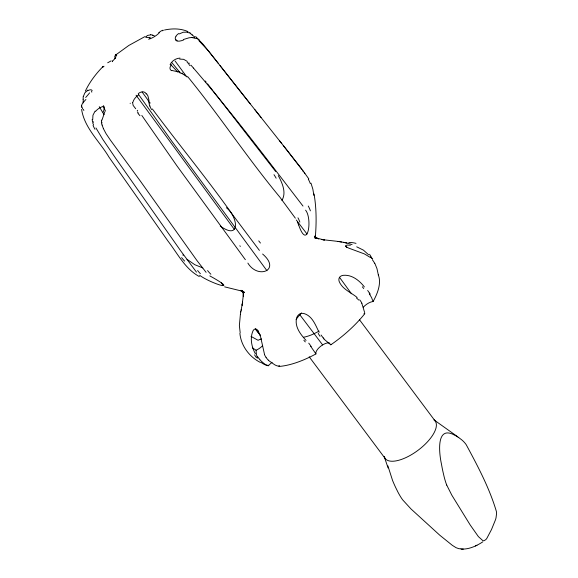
<?xml version="1.0" encoding="UTF-8"?>
<svg xmlns="http://www.w3.org/2000/svg" width="578" height="578" viewBox="0 0 578 578"><rect width="100%" height="100%" fill="white"/><g stroke="black" fill="none" stroke-linecap="round" stroke-linejoin="round"><path stroke-width="0.87" d="M323.991 339.127L330.804 344.813L330.768 344.401M132.535 102.357L133.142 105.413L135.714 108.743M240.361 314.663L239.371 325.522L240.181 332.747M101.988 120.108L104.849 111.684M240.78 311.947L241.301 309.584A8.208 0.376 -82.6 0 1 241.366 309.635M114.654 56.716L115.665 54.961M241.091 310.27L242.644 302.157L242.11 305.285L243.439 294.166L243.381 296.637L242.883 291.399L243.569 293.234L242.738 291.269L243.772 292.836L242.637 291.233L244.017 292.526L240.947 290.293L244.328 292.295L240.874 290.611L243.006 291.377L224.64 286.854M81.549 105.384L82.64 103.086L85.92 99.467M83.333 96.468L84.85 92.899L87.798 90.081M85.356 91.093C89.648 82.011 95.825 73.912 102.805 66.752M298.725 225.167C307.807 251.3 312.626 218.694 305.581 210.168M95.088 111.077L92.957 115.239L92.718 119.53M259.905 359.913C262.231 361.712 266.061 366.387 268.914 365.245A8.93 3.757 -36.8 0 1 272.065 362.399M268.373 360.159A24.529 22.239 -35.8 0 0 269.391 361.106C272.202 362.579 276.27 367.03 279.29 365.888A8.93 3.757 -36.8 0 0 279.55 365.585M220.247 226.07C241.048 240.961 237.905 216.598 226.345 207.697M281.912 200.371C286.666 192.734 282.201 182.879 278.293 175.604M102.653 66.838L102.992 67.351M378.308 275.171L378.301 274.803M115.26 55.286L128.829 45.452L144.868 36.631M158.791 32.635L161.515 30.706L163.025 30.663M247.875 263.091C257.94 279.709 281.443 270.034 262.614 254.031M482.811 541.846C476.265 546.094 468.614 549.729 460.615 548.992M179.245 33.907L183.219 32.252L187.583 32.137M476.46 545.48L476.958 545.242M475.434 545.964L475.99 545.704M252.362 347.862L256.105 350.225L256.805 349.907A8.93 3.757 -36.8 0 0 262.65 345.622M256.105 350.225L256.148 350.21A73.485 30.887 -36.8 0 0 257.774 358.252M102.862 66.73L104.047 66.26M183.623 39.449L189.049 37.801L192.098 37.476M115.716 54.939L116.149 55.17M164.506 30.013C172.273 28.365 180.618 28.344 188.002 31.595M179.693 59.115L183.667 59.324L187.308 61.427M378.344 275.135A73.485 30.887 -36.8 0 1 373.07 301.55L372.492 301.622A8.93 3.757 -36.8 0 0 363.302 307.2M461.374 549.057L463.318 549.1M199.605 275.265C209.879 283.083 242.103 293.732 209.85 275.901M150.475 34.897L147.506 35.446L145.584 37.086A8.981 2.558 -16.1 0 0 150.359 37.295M352.089 244.61C342.335 241.156 331.895 240.983 321.751 239.502L324.511 240.022L316.549 238.093L318.702 238.873L315.068 237.161M350.413 245.224L347.096 245.05L345.586 245.715A5.715 1.431 17.9 0 0 345.781 246.235L346.641 247.413M338.079 241.387L341.504 242.03M343.253 242.334L346.879 243.02M202.806 267.91L194.793 264.71L187.012 259.312M179.946 72.228L171.933 70.473M193.912 37.816L194.475 38.011M152.238 35.229L152.794 35.424M356.705 246.82L363.425 250.137L368.569 254.739M189.577 32.722L190.689 33.213M182.034 72.987L182.677 73.283M199.345 276.566C185.018 268.878 177.583 253.496 168.017 241.127L108.982 157.129C99.813 141.574 84.431 128.056 81.606 109.423M260.252 362.392C249.241 356.771 241.048 345.781 239.884 333.354M251.011 336.382L258.091 340.298L258.8 339.936A8.93 3.757 -36.8 0 1 261.574 338.946M458.744 437.611L461.352 439.547A48.306 23.416 80.3 0 1 463.332 441.303L463.888 441.874A29.738 14.414 80.3 0 1 466.2 444.684C477.76 466.085 489.465 488.085 496.379 511.443A9.183 4.451 80.3 0 1 496.516 513.979L496.032 517.772A26.783 12.976 80.3 0 1 495.512 519.709L491.51 529.52L486.907 538.241A26.032 12.615 80.3 0 1 485.816 539.621L484.118 540.683A9.183 4.451 80.3 0 1 482.84 540.611L478.374 536.594L470.203 524.983L451.83 495.187L446.743 485.115M457.776 436.816L434.049 419.931A31.241 13.135 -36.8 0 1 417.547 450.659A31.241 13.135 -36.8 0 1 384.204 456.533M175.719 39.629L177.143 40.756M315.046 236.915L316.144 237.811M357.161 297.511C351.027 292.381 342.292 289.318 339.149 281.37A7.651 6.221 22.2 0 1 338.903 279.123A5.823 4.74 22.2 0 1 339.553 277.382L351.489 293.783M370.281 257.427L364.386 253.908L348.715 248.106A7.651 1.915 17.8 0 1 346.728 247.066M198.948 40.706L208.542 51.023L239.321 90.067M195.66 36.544L203.369 44.593L218.542 63.667M187.655 76.607C219.582 115.672 247.492 158.199 279.803 197.069L295.351 218.188M149.673 38.011L150.266 38.56M170.712 64.671L177.822 72.004M146.581 93.73L147.91 95.905L149.059 100.55M188.89 62.937L189.389 63.45M137.224 110.311L137.723 110.832M278.748 366.474A73.485 30.887 -36.8 0 0 315.942 353.938L310.689 346.316M206.1 272.346L196.816 260.353L140.237 180.936L110.456 140.187L106.077 133.713L103.281 128.432M190.935 65.148L193.42 68.009M306.051 340.42C300.596 334.452 294.498 326.787 296.579 318.153A7.651 7.326 -72.4 0 1 297.742 315.747A5.823 5.585 -72.4 0 1 301.254 313.464M196.484 272.151L180.965 251.206L115.557 158.112L102.87 139.486L95.955 127.976M193.471 68.074C231.836 112.551 267.173 159.557 302.988 206.071M182.836 254.934L183.219 255.397M171.919 62.684L179.881 72.402M259.406 250.397L232.934 215.189C207.264 178.905 178.84 144.594 152.361 108.967M260.353 335.312L255.382 329.077M364.386 286.926C359.393 280.503 351.886 274.478 343.274 275.33A6.784 5.534 22.7 0 0 339.481 277.332M141.82 115.441L176.875 165.77L245.354 259.681M254.616 109.358L281.782 143.604M261.032 117.471L243.837 95.76M279.369 140.526L301.673 168.855L308.825 178.927M283.22 145.389L301.781 169.368M239.538 90.327L250.18 103.78M243.663 95.558L220.023 65.567M205.262 80.985L206.115 82.062M207.509 83.817L212.87 90.609M213.405 91.288L275.627 171.464M315.075 236.734L315.884 237.768M296.254 219.958L307.019 234.011M259.977 334.763L255.548 328.99M322.625 344.914L299.397 314.215M186.037 75.862L175.091 61.001M359.372 319.591L435.003 420.82M309.187 356.785L385.353 458.737M266.971 270.742L171.832 141.242L138.424 94.279M234.422 229.509L136.061 95.204M142.137 92.039L149.998 102.87M223.231 285.481L221.295 282.801M302.662 170.633L303.493 171.89M315.017 236.734L315.704 237.775L314.894 236.062L315.581 237.883L315.118 236.041L315.205 238.562C316.534 223.722 316.578 208.694 314.035 193.97M266.024 357.283L265.909 357.103A21.321 19.139 -27.6 0 1 264.399 354.473M369.291 293.696L371.603 297.656L373.07 301.55M112.609 61.694L112.183 61.037M258.25 331.064L260.599 336.815L264.514 354.422M104.026 114.632L99.264 106.699M255.425 353.859C251.618 346.995 249.674 338.144 253.056 330.746A7.651 4.407 83.3 0 1 254.269 329.366A5.823 3.352 83.3 0 1 256.74 329.402M374.782 263.207L376.957 268.589L378.279 274.637M319.128 332.393C315.545 325.291 312.503 316.079 304.05 313.558A7.514 7.196 -73.7 0 0 301.167 313.486M361.814 303.277L364.682 312.655M105.456 111.055L103.166 106.157M297.439 222.096L298.645 224.965M91.815 92.162L91.49 91.367M310.978 183.161L312.843 189.093L313.89 195.4M315.928 353.895L315.848 353.599A8.93 3.757 -36.8 0 1 321 346.02A8.93 3.757 -36.8 0 1 329.763 343.101M93.455 122.377L93.231 121.698M384.377 457.061L388.084 467.956M149.875 103.368L149.651 102.682M387.896 465.882L392.57 480.484A91.331 56.348 61.4 0 0 395.692 487.572L398.004 492.232A51.579 31.826 61.4 0 0 399.369 494.725L400.532 496.683A29.594 18.258 61.4 0 0 402.743 499.941L411.001 508.951L439.793 535.228L452.357 545.357L456.1 547.698L458.867 548.688A9.183 5.664 61.4 0 0 460.312 548.681M81.592 107.349L81.52 106.858M114.704 58.754L114.603 57.988M83.218 99.228L83.181 98.556A11.228 10.549 4.9 0 1 83.261 96.461M101.901 122.904L101.865 122.233M319.034 331.064A31.241 13.135 -36.8 0 1 303.602 337.234M296.088 319.511A31.241 13.135 -36.8 0 1 301.6 312.9M115.961 56.644A8.569 2.514 -38.7 0 1 112.529 61.087M111.07 60.878A8.981 0.766 -29.9 0 1 107.681 62.785M116.034 55.286A9.674 2.081 -43.8 0 1 116.669 55.871M115.354 58.472A10.606 4.566 54.4 0 1 115.217 57.179M330.804 344.813A73.485 30.887 -36.8 0 0 364.863 313.579L364.248 313.702A8.93 3.757 -36.8 0 1 363.945 313.746M268.423 365.831A73.485 30.887 -36.8 0 1 260.909 362.218M240.354 314.548A7.514 0.39 -82.6 0 1 240.795 311.679M184.635 261.09A36.465 31.645 10.2 0 1 181.622 257.615M83.853 110.47A22.867 10.137 44.6 0 1 83.384 109.43M82.784 109.076A18.279 10.259 34.7 0 1 82.257 107.515M81.859 106.901A11.228 7.008 24.8 0 1 81.708 105.427M89.604 92.856A8.981 1.048 -47.8 0 1 85.681 97.465M87.531 90.804A8.981 3.258 -44.5 0 1 92.169 90.789M83.398 101.374A18.279 16.928 -24.9 0 1 83.037 99.257M83.449 102.906A22.867 20.447 -47.9 0 1 83.037 101.526M268.344 360.188A21.27 19.153 -27.8 0 1 266.017 357.327M256.683 329.395A7.514 4.299 83 0 1 258.236 331.1M256.509 357.731A21.321 13.193 71.3 0 1 254.544 354.849M259.956 359.588A21.27 10.144 66.7 0 1 257.427 356.481M210.883 274.239A36.465 29.449 85.1 0 1 207.596 270.576M103.346 128.323A22.867 20.924 -8.1 0 1 102.183 125.007M101.988 125.072A18.279 16.567 -36.1 0 1 101.627 122.955M101.533 122.305A11.228 9.703 -52.6 0 1 101.605 120.108M103.397 105.767A8.981 3.193 -59.2 0 1 103.13 112.219M95.543 111.344A8.981 4.241 -44.9 0 1 102.927 106.612M92.697 121.85A11.228 8.677 69.5 0 1 92.148 119.545M93.564 124.956A18.279 11.712 71.2 0 1 92.661 122.659M94.98 129.284A22.867 11.264 70.1 0 1 93.036 125.462M200.393 273.705A35.619 25.649 83.4 0 1 197.611 270.504M324.063 338.845A24.529 13.98 72.2 0 1 323.181 337.913M323.232 337.834A21.27 12.918 75 0 1 321.072 335.023M320.046 336.324A21.321 12.933 75.4 0 1 318.232 333.383M303.862 340.29A21.321 2.941 47 0 1 305.307 341.93M308.739 343.151A21.27 6.531 43.6 0 1 311.159 346.511M260.454 243.042A36.465 5.729 53.8 0 1 258.727 240.896M151.581 109.603A22.867 16.422 75.4 0 1 149.781 106.034M149.912 106.012A18.279 10.382 72.1 0 1 149.023 103.672M148.936 102.862A11.228 4.826 71.5 0 1 148.279 100.355M138.236 93.578A8.981 5.585 -55.7 0 1 146.27 94.019M132.954 102.205A8.981 4.841 -38.8 0 1 138.655 94.857M130.158 103.397A11.228 0.853 44.9 0 1 130.325 103.267M137.282 111.886A18.279 2.009 46.9 0 1 138.315 112.992M137.94 113.411A22.867 6.568 46.8 0 1 139.97 115.716M240.325 246.423A35.619 0.759 54.7 0 1 239.856 245.766M330.724 344.206A8.93 3.757 -36.8 0 1 330.768 344.401M369.328 293.133A24.529 4.819 48.1 0 1 370.036 294.216M367.666 290.481A21.27 3.121 50.1 0 1 369.934 293.776M362.334 286.782A21.321 3.128 50.4 0 1 363.699 288.538M356.51 298.038A21.321 16.589 13.2 0 1 358.728 300.061M359.646 299.816A21.27 18.185 0.6 0 1 361.879 303.255M308.247 206.021A36.465 21.639 28.4 0 1 310.386 210.833M188.84 64.375A18.279 3.634 48 0 1 190.039 65.697M187.156 62.258A11.228 3.952 48.3 0 1 188.493 63.566M170.098 64.606A8.981 6.43 -33.5 0 1 180.018 58.096M171.724 70.675A8.981 4.617 -30.9 0 1 171.363 64.693M179.765 72.828A11.228 7.037 16.1 0 1 181.687 73.514M182.323 73.818A18.279 13.901 13.9 0 1 184.223 74.829M184.201 74.923A22.867 19.616 6.8 0 1 187.099 76.99M297.966 217.827A35.619 24.861 27.7 0 1 299.852 222.104M369.508 254.284A22.441 18.597 8.9 0 1 371.806 258.402M348.809 242.558A22.831 13.569 37.5 0 1 356.019 243.381M346.793 247.066A5.823 1.459 17.9 0 1 345.781 246.235M304.49 173.046A43.068 38.473 -26.7 0 1 304.852 173.711M191.983 34.991A22.867 15.946 19.9 0 1 194.808 37.028M190.393 33.69A18.279 14.927 12.6 0 1 192.301 34.731M187.518 32.44A10.606 9.609 4.7 0 1 189.454 33.004M176.001 36.132A9.674 5.477 -15.2 0 1 178.653 33.582M175.77 39.6A8.569 3.808 -23.1 0 1 175.958 36.392M183.623 39.954A8.981 3.721 -28 0 1 175.531 39.716M370.527 256.986A21.321 17.485 -79 0 1 372.723 259.002M372.391 259.833A21.27 16.04 87.1 0 1 374.638 263.33M192.062 37.678A11.228 9.046 -57.7 0 1 193.876 37.91M194.504 37.91A18.279 15.021 -76.2 0 1 196.274 38.625M196.376 38.191A22.867 18.055 87 0 1 199.215 39.947M308.334 179.267A35.619 31.913 -62.6 0 1 310.285 183.508M152.838 35.229A18.279 14.999 -85.5 0 1 154.34 35.807M150.468 34.752A11.228 8.815 80.2 0 1 152.26 34.976M159.622 32.411A8.981 2.847 -31.6 0 1 148.597 39.232M162.895 30.179A11.228 3.663 73.8 0 1 163.249 30.208M273.994 174.686A35.619 15.086 64.8 0 1 276.161 178.205M458.744 437.611A91.331 44.26 80.3 0 0 454.799 435.248C435.602 424.498 439.208 453.846 441.447 464.011A91.331 44.26 80.3 0 0 442.943 471.655L444.114 476.691A51.579 24.999 80.3 0 0 444.836 479.4L445.472 481.532A29.594 14.342 80.3 0 0 446.743 485.115"/></g></svg>
